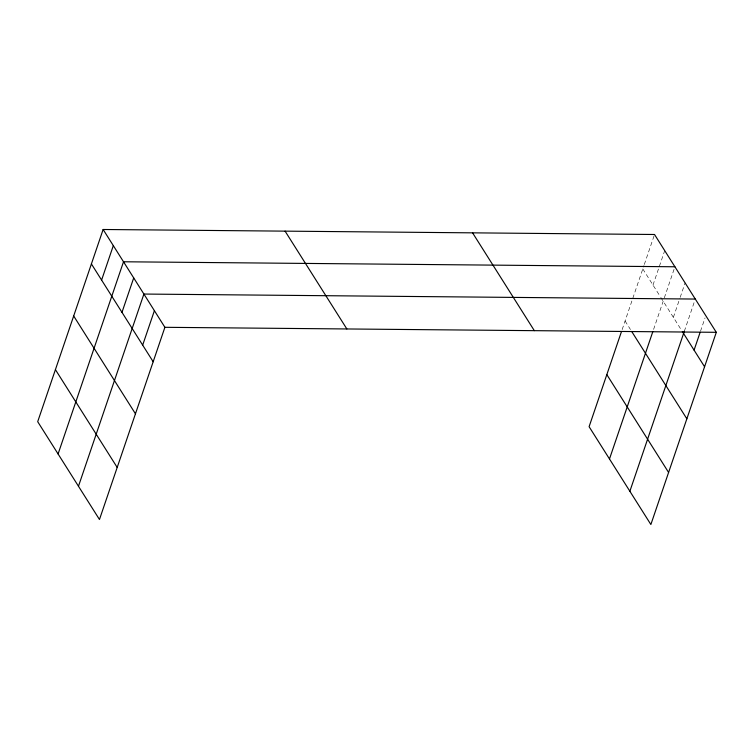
<?xml version="1.0" encoding="UTF-8"?>
<svg xmlns="http://www.w3.org/2000/svg" width="754" height="754" viewBox="0 0 754 754"><rect width="100%" height="100%" fill="white"/><g stroke="black" fill="none" stroke-linecap="round" stroke-linejoin="round"><path stroke-width="0.57" stroke-dasharray="3.77 2.83" d="M622.163 329.573L643.935 265.596M644.312 264.484L654.529 234.494M652.992 285.069L664.717 250.639M653.586 329.413L663.19 301.214M664.321 297.877L674.915 266.775M673.379 317.349L679.806 298.471M680.193 297.359L685.103 282.92M684.33 331.27L694.538 301.28M700.504 331.232L705.047 317.905M642.804 268.933L660.193 296.463M660.787 297.415L681.776 330.648M625.085 320.987L630.476 329.536"/><path stroke-width="1.13" d="M103.128 229.489L37.7 421.684L99.471 519.506L164.9 327.311L103.128 229.489L654.529 234.494L716.3 332.316L650.872 524.511L589.1 426.689L621.428 331.722M101.602 280.073L113.317 245.634M58.086 453.965L123.515 261.77L674.915 266.775M121.978 312.354L133.703 277.915M78.473 486.245L143.901 294.051L695.301 299.055M142.676 345.115L154.4 310.686M609.486 458.969L652.851 331.581M629.873 491.25L684.33 331.27M694.076 350.12L700.127 332.344M164.9 327.311L716.3 332.316M682.37 331.59L704.575 366.755M631.673 331.43L686.856 418.809M606.819 374.625L668.591 472.447M472.57 232.845L534.341 330.667M285.087 231.148L346.859 328.961M91.404 263.928L153.175 361.75M73.685 315.992L135.456 413.805M55.419 369.63L117.2 467.442"/></g></svg>
